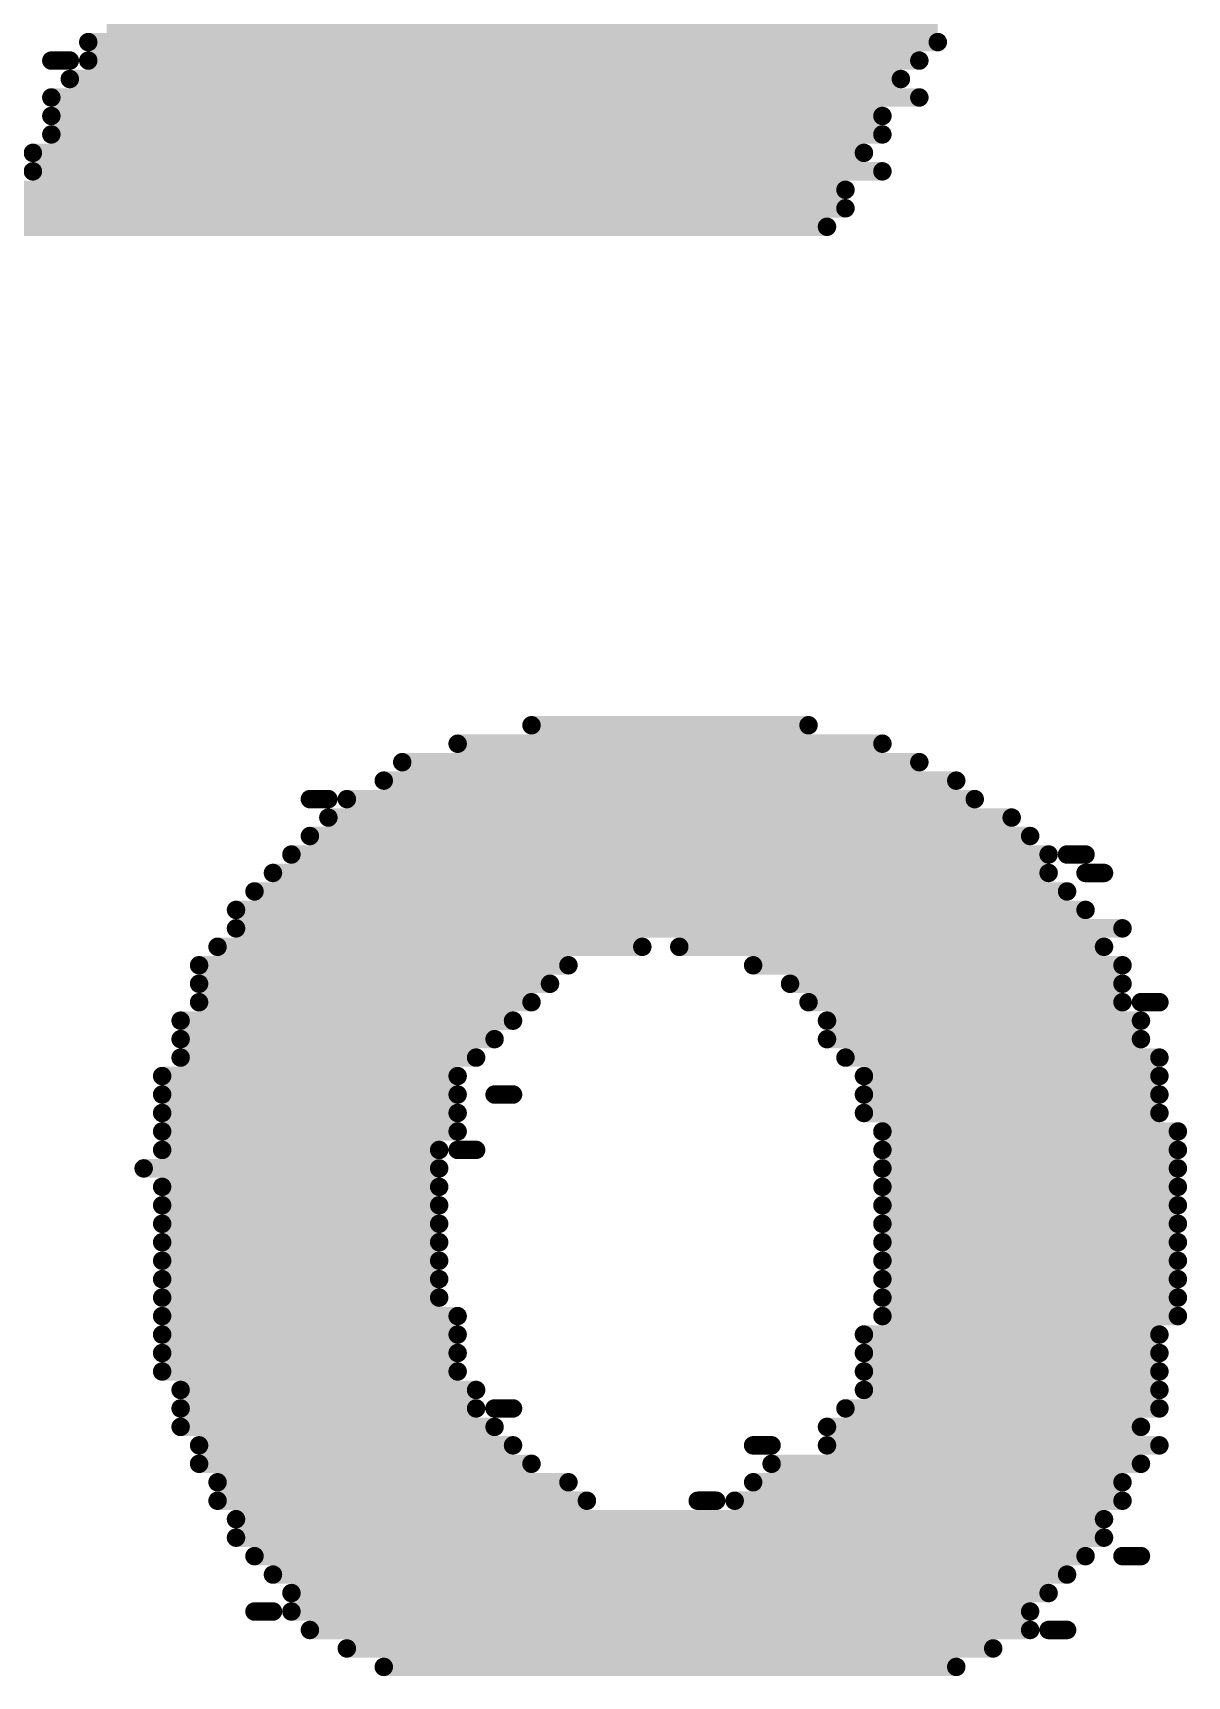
# Model space of a CAD drawing. Header units: inches. Extents: x -5 to 433, y -20 to 71.
# Drawn here: x 15.353 to 16.941, y 50.057 to 52.318 of the extents above; entities that cross this region are included whole.
import ezdxf

# ---------------------------------------------------------------- set-up
doc = ezdxf.new("R2010")
doc.units = ezdxf.units.IN
doc.layers.add('Bottom Overlay', color=54, linetype='Continuous')

msp = doc.modelspace()

# ---------------------------------------------------------------- linework, layer by layer
at = {"layer": 'Bottom Overlay'}
for points in [[(15.4546, 52.3304, 0.0254, 0.0254, 0), (16.5976, 52.3304, 0.0254, 0.0254, 0)], [(15.4292, 52.305, 0.0254, 0.0254, 0), (16.5976, 52.305, 0.0254, 0.0254, 0)], [(15.3784, 52.2796, 0.0254, 0.0254, 0), (15.4038, 52.2796, 0.0254, 0.0254, 0)], [(15.4292, 52.2796, 0.0254, 0.0254, 0), (16.5722, 52.2796, 0.0254, 0.0254, 0)], [(15.4038, 52.2542, 0.0254, 0.0254, 0), (16.5468, 52.2542, 0.0254, 0.0254, 0)], [(15.3784, 52.2288, 0.0254, 0.0254, 0), (16.5722, 52.2288, 0.0254, 0.0254, 0)], [(15.3784, 52.2034, 0.0254, 0.0254, 0), (16.5214, 52.2034, 0.0254, 0.0254, 0)], [(15.3784, 52.178, 0.0254, 0.0254, 0), (16.5214, 52.178, 0.0254, 0.0254, 0)], [(15.353, 52.1526, 0.0254, 0.0254, 0), (16.496, 52.1526, 0.0254, 0.0254, 0)], [(15.353, 52.1272, 0.0254, 0.0254, 0), (16.5214, 52.1272, 0.0254, 0.0254, 0)], [(15.3276, 52.1018, 0.0254, 0.0254, 0), (16.4706, 52.1018, 0.0254, 0.0254, 0)], [(15.3276, 52.0764, 0.0254, 0.0254, 0), (16.4706, 52.0764, 0.0254, 0.0254, 0)], [(15.3276, 52.051, 0.0254, 0.0254, 0), (16.4452, 52.051, 0.0254, 0.0254, 0)], [(16.0388, 51.3652, 0.0254, 0.0254, 0), (16.4198, 51.3652, 0.0254, 0.0254, 0)], [(15.9372, 51.3398, 0.0254, 0.0254, 0), (16.5214, 51.3398, 0.0254, 0.0254, 0)], [(15.861, 51.3144, 0.0254, 0.0254, 0), (16.5722, 51.3144, 0.0254, 0.0254, 0)], [(15.8356, 51.289, 0.0254, 0.0254, 0), (16.623, 51.289, 0.0254, 0.0254, 0)], [(15.734, 51.2636, 0.0254, 0.0254, 0), (15.7594, 51.2636, 0.0254, 0.0254, 0)], [(15.7848, 51.2636, 0.0254, 0.0254, 0), (16.6484, 51.2636, 0.0254, 0.0254, 0)], [(15.7594, 51.2382, 0.0254, 0.0254, 0), (16.6992, 51.2382, 0.0254, 0.0254, 0)], [(15.734, 51.2128, 0.0254, 0.0254, 0), (16.7246, 51.2128, 0.0254, 0.0254, 0)], [(15.7086, 51.1874, 0.0254, 0.0254, 0), (16.75, 51.1874, 0.0254, 0.0254, 0)], [(16.7754, 51.1874, 0.0254, 0.0254, 0), (16.8008, 51.1874, 0.0254, 0.0254, 0)], [(15.6832, 51.162, 0.0254, 0.0254, 0), (16.75, 51.162, 0.0254, 0.0254, 0)], [(16.8008, 51.162, 0.0254, 0.0254, 0), (16.8262, 51.162, 0.0254, 0.0254, 0)], [(15.6578, 51.1366, 0.0254, 0.0254, 0), (16.7754, 51.1366, 0.0254, 0.0254, 0)], [(15.6324, 51.1112, 0.0254, 0.0254, 0), (16.8008, 51.1112, 0.0254, 0.0254, 0)], [(15.6324, 51.0858, 0.0254, 0.0254, 0), (16.8516, 51.0858, 0.0254, 0.0254, 0)], [(15.607, 51.0604, 0.0254, 0.0254, 0), (16.1912, 51.0604, 0.0254, 0.0254, 0)], [(16.242, 51.0604, 0.0254, 0.0254, 0), (16.8262, 51.0604, 0.0254, 0.0254, 0)], [(15.5816, 51.035, 0.0254, 0.0254, 0), (16.0896, 51.035, 0.0254, 0.0254, 0)], [(16.3436, 51.035, 0.0254, 0.0254, 0), (16.8516, 51.035, 0.0254, 0.0254, 0)], [(15.5816, 51.0096, 0.0254, 0.0254, 0), (16.0642, 51.0096, 0.0254, 0.0254, 0)], [(16.3944, 51.0096, 0.0254, 0.0254, 0), (16.8516, 51.0096, 0.0254, 0.0254, 0)], [(15.5816, 50.9842, 0.0254, 0.0254, 0), (16.0388, 50.9842, 0.0254, 0.0254, 0)], [(16.4198, 50.9842, 0.0254, 0.0254, 0), (16.8516, 50.9842, 0.0254, 0.0254, 0)], [(16.877, 50.9842, 0.0254, 0.0254, 0), (16.9024, 50.9842, 0.0254, 0.0254, 0)], [(15.5562, 50.9588, 0.0254, 0.0254, 0), (16.0134, 50.9588, 0.0254, 0.0254, 0)], [(16.4452, 50.9588, 0.0254, 0.0254, 0), (16.877, 50.9588, 0.0254, 0.0254, 0)], [(15.5562, 50.9334, 0.0254, 0.0254, 0), (15.988, 50.9334, 0.0254, 0.0254, 0)], [(16.4452, 50.9334, 0.0254, 0.0254, 0), (16.877, 50.9334, 0.0254, 0.0254, 0)], [(15.5562, 50.908, 0.0254, 0.0254, 0), (15.9626, 50.908, 0.0254, 0.0254, 0)], [(16.4706, 50.908, 0.0254, 0.0254, 0), (16.9024, 50.908, 0.0254, 0.0254, 0)], [(15.5308, 50.8826, 0.0254, 0.0254, 0), (15.9372, 50.8826, 0.0254, 0.0254, 0)], [(16.496, 50.8826, 0.0254, 0.0254, 0), (16.9024, 50.8826, 0.0254, 0.0254, 0)], [(15.5308, 50.8572, 0.0254, 0.0254, 0), (15.9372, 50.8572, 0.0254, 0.0254, 0)], [(15.988, 50.8572, 0.0254, 0.0254, 0), (16.0134, 50.8572, 0.0254, 0.0254, 0)], [(16.496, 50.8572, 0.0254, 0.0254, 0), (16.9024, 50.8572, 0.0254, 0.0254, 0)], [(15.5308, 50.8318, 0.0254, 0.0254, 0), (15.9372, 50.8318, 0.0254, 0.0254, 0)], [(16.496, 50.8318, 0.0254, 0.0254, 0), (16.9024, 50.8318, 0.0254, 0.0254, 0)], [(15.5308, 50.8064, 0.0254, 0.0254, 0), (15.9372, 50.8064, 0.0254, 0.0254, 0)], [(16.5214, 50.8064, 0.0254, 0.0254, 0), (16.9278, 50.8064, 0.0254, 0.0254, 0)], [(15.5308, 50.781, 0.0254, 0.0254, 0), (15.9118, 50.781, 0.0254, 0.0254, 0)], [(15.9372, 50.781, 0.0254, 0.0254, 0), (15.9626, 50.781, 0.0254, 0.0254, 0)], [(16.5214, 50.781, 0.0254, 0.0254, 0), (16.9278, 50.781, 0.0254, 0.0254, 0)], [(15.5054, 50.7556, 0.0254, 0.0254, 0), (15.9118, 50.7556, 0.0254, 0.0254, 0)], [(16.5214, 50.7556, 0.0254, 0.0254, 0), (16.9278, 50.7556, 0.0254, 0.0254, 0)], [(15.5308, 50.7302, 0.0254, 0.0254, 0), (15.9118, 50.7302, 0.0254, 0.0254, 0)], [(16.5214, 50.7302, 0.0254, 0.0254, 0), (16.9278, 50.7302, 0.0254, 0.0254, 0)], [(15.5308, 50.7048, 0.0254, 0.0254, 0), (15.9118, 50.7048, 0.0254, 0.0254, 0)], [(16.5214, 50.7048, 0.0254, 0.0254, 0), (16.9278, 50.7048, 0.0254, 0.0254, 0)], [(15.5308, 50.6794, 0.0254, 0.0254, 0), (15.9118, 50.6794, 0.0254, 0.0254, 0)], [(16.5214, 50.6794, 0.0254, 0.0254, 0), (16.9278, 50.6794, 0.0254, 0.0254, 0)], [(15.5308, 50.654, 0.0254, 0.0254, 0), (15.9118, 50.654, 0.0254, 0.0254, 0)], [(16.5214, 50.654, 0.0254, 0.0254, 0), (16.9278, 50.654, 0.0254, 0.0254, 0)], [(15.5308, 50.6286, 0.0254, 0.0254, 0), (15.9118, 50.6286, 0.0254, 0.0254, 0)], [(16.5214, 50.6286, 0.0254, 0.0254, 0), (16.9278, 50.6286, 0.0254, 0.0254, 0)], [(15.5308, 50.6032, 0.0254, 0.0254, 0), (15.9118, 50.6032, 0.0254, 0.0254, 0)], [(16.5214, 50.6032, 0.0254, 0.0254, 0), (16.9278, 50.6032, 0.0254, 0.0254, 0)], [(15.5308, 50.5778, 0.0254, 0.0254, 0), (15.9118, 50.5778, 0.0254, 0.0254, 0)], [(16.5214, 50.5778, 0.0254, 0.0254, 0), (16.9278, 50.5778, 0.0254, 0.0254, 0)], [(15.5308, 50.5524, 0.0254, 0.0254, 0), (15.9372, 50.5524, 0.0254, 0.0254, 0)], [(16.5214, 50.5524, 0.0254, 0.0254, 0), (16.9278, 50.5524, 0.0254, 0.0254, 0)], [(15.5308, 50.527, 0.0254, 0.0254, 0), (15.9372, 50.527, 0.0254, 0.0254, 0)], [(16.496, 50.527, 0.0254, 0.0254, 0), (16.9024, 50.527, 0.0254, 0.0254, 0)], [(15.5308, 50.5016, 0.0254, 0.0254, 0), (15.9372, 50.5016, 0.0254, 0.0254, 0)], [(16.496, 50.5016, 0.0254, 0.0254, 0), (16.9024, 50.5016, 0.0254, 0.0254, 0)], [(15.5308, 50.4762, 0.0254, 0.0254, 0), (15.9372, 50.4762, 0.0254, 0.0254, 0)], [(16.496, 50.4762, 0.0254, 0.0254, 0), (16.9024, 50.4762, 0.0254, 0.0254, 0)], [(15.5562, 50.4508, 0.0254, 0.0254, 0), (15.9626, 50.4508, 0.0254, 0.0254, 0)], [(16.496, 50.4508, 0.0254, 0.0254, 0), (16.9024, 50.4508, 0.0254, 0.0254, 0)], [(15.5562, 50.4254, 0.0254, 0.0254, 0), (15.9626, 50.4254, 0.0254, 0.0254, 0)], [(15.988, 50.4254, 0.0254, 0.0254, 0), (16.0134, 50.4254, 0.0254, 0.0254, 0)], [(16.4706, 50.4254, 0.0254, 0.0254, 0), (16.9024, 50.4254, 0.0254, 0.0254, 0)], [(15.5562, 50.4, 0.0254, 0.0254, 0), (15.988, 50.4, 0.0254, 0.0254, 0)], [(16.4452, 50.4, 0.0254, 0.0254, 0), (16.877, 50.4, 0.0254, 0.0254, 0)], [(15.5816, 50.3746, 0.0254, 0.0254, 0), (16.0134, 50.3746, 0.0254, 0.0254, 0)], [(16.3436, 50.3746, 0.0254, 0.0254, 0), (16.369, 50.3746, 0.0254, 0.0254, 0)], [(16.4452, 50.3746, 0.0254, 0.0254, 0), (16.9024, 50.3746, 0.0254, 0.0254, 0)], [(15.5816, 50.3492, 0.0254, 0.0254, 0), (16.0388, 50.3492, 0.0254, 0.0254, 0)], [(16.369, 50.3492, 0.0254, 0.0254, 0), (16.877, 50.3492, 0.0254, 0.0254, 0)], [(15.607, 50.3238, 0.0254, 0.0254, 0), (16.0896, 50.3238, 0.0254, 0.0254, 0)], [(16.3436, 50.3238, 0.0254, 0.0254, 0), (16.8516, 50.3238, 0.0254, 0.0254, 0)], [(15.607, 50.2984, 0.0254, 0.0254, 0), (16.115, 50.2984, 0.0254, 0.0254, 0)], [(16.2674, 50.2984, 0.0254, 0.0254, 0), (16.2928, 50.2984, 0.0254, 0.0254, 0)], [(16.3182, 50.2984, 0.0254, 0.0254, 0), (16.8516, 50.2984, 0.0254, 0.0254, 0)], [(15.6324, 50.273, 0.0254, 0.0254, 0), (16.8262, 50.273, 0.0254, 0.0254, 0)], [(15.6324, 50.2476, 0.0254, 0.0254, 0), (16.8262, 50.2476, 0.0254, 0.0254, 0)], [(15.6578, 50.2222, 0.0254, 0.0254, 0), (16.8008, 50.2222, 0.0254, 0.0254, 0)], [(16.8516, 50.2222, 0.0254, 0.0254, 0), (16.877, 50.2222, 0.0254, 0.0254, 0)], [(15.6832, 50.1968, 0.0254, 0.0254, 0), (16.7754, 50.1968, 0.0254, 0.0254, 0)], [(15.7086, 50.1714, 0.0254, 0.0254, 0), (16.75, 50.1714, 0.0254, 0.0254, 0)], [(15.6578, 50.146, 0.0254, 0.0254, 0), (15.6832, 50.146, 0.0254, 0.0254, 0)], [(15.7086, 50.146, 0.0254, 0.0254, 0), (16.7246, 50.146, 0.0254, 0.0254, 0)], [(15.734, 50.1206, 0.0254, 0.0254, 0), (16.7246, 50.1206, 0.0254, 0.0254, 0)], [(16.75, 50.1206, 0.0254, 0.0254, 0), (16.7754, 50.1206, 0.0254, 0.0254, 0)], [(15.7848, 50.0952, 0.0254, 0.0254, 0), (16.6738, 50.0952, 0.0254, 0.0254, 0)], [(15.8356, 50.0698, 0.0254, 0.0254, 0), (16.623, 50.0698, 0.0254, 0.0254, 0)]]:
    msp.add_lwpolyline(points, format="xyseb", dxfattribs=at)
for points in [[(15.4229, 52.305, 0.0127, 0.0127, 1), (15.4356, 52.305, 0.0127, 0.0127, 1)], [(16.5913, 52.305, 0.0127, 0.0127, 1), (16.604, 52.305, 0.0127, 0.0127, 1)], [(15.3721, 52.2796, 0.0127, 0.0127, 1), (15.3848, 52.2796, 0.0127, 0.0127, 1)], [(15.3975, 52.2796, 0.0127, 0.0127, 1), (15.4102, 52.2796, 0.0127, 0.0127, 1)], [(15.4229, 52.2796, 0.0127, 0.0127, 1), (15.4356, 52.2796, 0.0127, 0.0127, 1)], [(16.5659, 52.2796, 0.0127, 0.0127, 1), (16.5786, 52.2796, 0.0127, 0.0127, 1)], [(15.3975, 52.2542, 0.0127, 0.0127, 1), (15.4102, 52.2542, 0.0127, 0.0127, 1)], [(16.5405, 52.2542, 0.0127, 0.0127, 1), (16.5532, 52.2542, 0.0127, 0.0127, 1)], [(15.3721, 52.2288, 0.0127, 0.0127, 1), (15.3848, 52.2288, 0.0127, 0.0127, 1)], [(16.5659, 52.2288, 0.0127, 0.0127, 1), (16.5786, 52.2288, 0.0127, 0.0127, 1)], [(15.3721, 52.2034, 0.0127, 0.0127, 1), (15.3848, 52.2034, 0.0127, 0.0127, 1)], [(16.5151, 52.2034, 0.0127, 0.0127, 1), (16.5278, 52.2034, 0.0127, 0.0127, 1)], [(15.3721, 52.178, 0.0127, 0.0127, 1), (15.3848, 52.178, 0.0127, 0.0127, 1)], [(16.5151, 52.178, 0.0127, 0.0127, 1), (16.5278, 52.178, 0.0127, 0.0127, 1)], [(15.3467, 52.1526, 0.0127, 0.0127, 1), (15.3594, 52.1526, 0.0127, 0.0127, 1)], [(16.4897, 52.1526, 0.0127, 0.0127, 1), (16.5024, 52.1526, 0.0127, 0.0127, 1)], [(15.3467, 52.1272, 0.0127, 0.0127, 1), (15.3594, 52.1272, 0.0127, 0.0127, 1)], [(16.5151, 52.1272, 0.0127, 0.0127, 1), (16.5278, 52.1272, 0.0127, 0.0127, 1)], [(16.4643, 52.1018, 0.0127, 0.0127, 1), (16.477, 52.1018, 0.0127, 0.0127, 1)], [(16.4643, 52.0764, 0.0127, 0.0127, 1), (16.477, 52.0764, 0.0127, 0.0127, 1)], [(16.4389, 52.051, 0.0127, 0.0127, 1), (16.4516, 52.051, 0.0127, 0.0127, 1)], [(16.0325, 51.3652, 0.0127, 0.0127, 1), (16.0452, 51.3652, 0.0127, 0.0127, 1)], [(16.4135, 51.3652, 0.0127, 0.0127, 1), (16.4262, 51.3652, 0.0127, 0.0127, 1)], [(15.9309, 51.3398, 0.0127, 0.0127, 1), (15.9436, 51.3398, 0.0127, 0.0127, 1)], [(16.5151, 51.3398, 0.0127, 0.0127, 1), (16.5278, 51.3398, 0.0127, 0.0127, 1)], [(15.8547, 51.3144, 0.0127, 0.0127, 1), (15.8674, 51.3144, 0.0127, 0.0127, 1)], [(16.5659, 51.3144, 0.0127, 0.0127, 1), (16.5786, 51.3144, 0.0127, 0.0127, 1)], [(15.8293, 51.289, 0.0127, 0.0127, 1), (15.842, 51.289, 0.0127, 0.0127, 1)], [(16.6167, 51.289, 0.0127, 0.0127, 1), (16.6294, 51.289, 0.0127, 0.0127, 1)], [(15.7277, 51.2636, 0.0127, 0.0127, 1), (15.7404, 51.2636, 0.0127, 0.0127, 1)], [(15.7531, 51.2636, 0.0127, 0.0127, 1), (15.7658, 51.2636, 0.0127, 0.0127, 1)], [(15.7785, 51.2636, 0.0127, 0.0127, 1), (15.7912, 51.2636, 0.0127, 0.0127, 1)], [(16.6421, 51.2636, 0.0127, 0.0127, 1), (16.6548, 51.2636, 0.0127, 0.0127, 1)], [(15.7531, 51.2382, 0.0127, 0.0127, 1), (15.7658, 51.2382, 0.0127, 0.0127, 1)], [(16.6929, 51.2382, 0.0127, 0.0127, 1), (16.7056, 51.2382, 0.0127, 0.0127, 1)], [(15.7277, 51.2128, 0.0127, 0.0127, 1), (15.7404, 51.2128, 0.0127, 0.0127, 1)], [(16.7183, 51.2128, 0.0127, 0.0127, 1), (16.731, 51.2128, 0.0127, 0.0127, 1)], [(15.7023, 51.1874, 0.0127, 0.0127, 1), (15.715, 51.1874, 0.0127, 0.0127, 1)], [(16.7437, 51.1874, 0.0127, 0.0127, 1), (16.7564, 51.1874, 0.0127, 0.0127, 1)], [(16.7691, 51.1874, 0.0127, 0.0127, 1), (16.7818, 51.1874, 0.0127, 0.0127, 1)], [(16.7945, 51.1874, 0.0127, 0.0127, 1), (16.8072, 51.1874, 0.0127, 0.0127, 1)], [(15.6769, 51.162, 0.0127, 0.0127, 1), (15.6896, 51.162, 0.0127, 0.0127, 1)], [(16.7437, 51.162, 0.0127, 0.0127, 1), (16.7564, 51.162, 0.0127, 0.0127, 1)], [(16.7945, 51.162, 0.0127, 0.0127, 1), (16.8072, 51.162, 0.0127, 0.0127, 1)], [(16.8199, 51.162, 0.0127, 0.0127, 1), (16.8326, 51.162, 0.0127, 0.0127, 1)], [(15.6515, 51.1366, 0.0127, 0.0127, 1), (15.6642, 51.1366, 0.0127, 0.0127, 1)], [(16.7691, 51.1366, 0.0127, 0.0127, 1), (16.7818, 51.1366, 0.0127, 0.0127, 1)], [(15.6261, 51.1112, 0.0127, 0.0127, 1), (15.6388, 51.1112, 0.0127, 0.0127, 1)], [(16.7945, 51.1112, 0.0127, 0.0127, 1), (16.8072, 51.1112, 0.0127, 0.0127, 1)], [(15.6261, 51.0858, 0.0127, 0.0127, 1), (15.6388, 51.0858, 0.0127, 0.0127, 1)], [(16.8453, 51.0858, 0.0127, 0.0127, 1), (16.858, 51.0858, 0.0127, 0.0127, 1)], [(15.6007, 51.0604, 0.0127, 0.0127, 1), (15.6134, 51.0604, 0.0127, 0.0127, 1)], [(16.1849, 51.0604, 0.0127, 0.0127, 1), (16.1976, 51.0604, 0.0127, 0.0127, 1)], [(16.2357, 51.0604, 0.0127, 0.0127, 1), (16.2484, 51.0604, 0.0127, 0.0127, 1)], [(16.8199, 51.0604, 0.0127, 0.0127, 1), (16.8326, 51.0604, 0.0127, 0.0127, 1)], [(15.5753, 51.035, 0.0127, 0.0127, 1), (15.588, 51.035, 0.0127, 0.0127, 1)], [(16.0833, 51.035, 0.0127, 0.0127, 1), (16.096, 51.035, 0.0127, 0.0127, 1)], [(16.3373, 51.035, 0.0127, 0.0127, 1), (16.35, 51.035, 0.0127, 0.0127, 1)], [(16.8453, 51.035, 0.0127, 0.0127, 1), (16.858, 51.035, 0.0127, 0.0127, 1)], [(15.5753, 51.0096, 0.0127, 0.0127, 1), (15.588, 51.0096, 0.0127, 0.0127, 1)], [(16.0579, 51.0096, 0.0127, 0.0127, 1), (16.0706, 51.0096, 0.0127, 0.0127, 1)], [(16.3881, 51.0096, 0.0127, 0.0127, 1), (16.4008, 51.0096, 0.0127, 0.0127, 1)], [(16.8453, 51.0096, 0.0127, 0.0127, 1), (16.858, 51.0096, 0.0127, 0.0127, 1)], [(15.5753, 50.9842, 0.0127, 0.0127, 1), (15.588, 50.9842, 0.0127, 0.0127, 1)], [(16.0325, 50.9842, 0.0127, 0.0127, 1), (16.0452, 50.9842, 0.0127, 0.0127, 1)], [(16.4135, 50.9842, 0.0127, 0.0127, 1), (16.4262, 50.9842, 0.0127, 0.0127, 1)], [(16.8453, 50.9842, 0.0127, 0.0127, 1), (16.858, 50.9842, 0.0127, 0.0127, 1)], [(16.8707, 50.9842, 0.0127, 0.0127, 1), (16.8834, 50.9842, 0.0127, 0.0127, 1)], [(16.8961, 50.9842, 0.0127, 0.0127, 1), (16.9088, 50.9842, 0.0127, 0.0127, 1)], [(15.5499, 50.9588, 0.0127, 0.0127, 1), (15.5626, 50.9588, 0.0127, 0.0127, 1)], [(16.0071, 50.9588, 0.0127, 0.0127, 1), (16.0198, 50.9588, 0.0127, 0.0127, 1)], [(16.4389, 50.9588, 0.0127, 0.0127, 1), (16.4516, 50.9588, 0.0127, 0.0127, 1)], [(16.8707, 50.9588, 0.0127, 0.0127, 1), (16.8834, 50.9588, 0.0127, 0.0127, 1)], [(15.5499, 50.9334, 0.0127, 0.0127, 1), (15.5626, 50.9334, 0.0127, 0.0127, 1)], [(15.9817, 50.9334, 0.0127, 0.0127, 1), (15.9944, 50.9334, 0.0127, 0.0127, 1)], [(16.4389, 50.9334, 0.0127, 0.0127, 1), (16.4516, 50.9334, 0.0127, 0.0127, 1)], [(16.8707, 50.9334, 0.0127, 0.0127, 1), (16.8834, 50.9334, 0.0127, 0.0127, 1)], [(15.5499, 50.908, 0.0127, 0.0127, 1), (15.5626, 50.908, 0.0127, 0.0127, 1)], [(15.9563, 50.908, 0.0127, 0.0127, 1), (15.969, 50.908, 0.0127, 0.0127, 1)], [(16.4643, 50.908, 0.0127, 0.0127, 1), (16.477, 50.908, 0.0127, 0.0127, 1)], [(16.8961, 50.908, 0.0127, 0.0127, 1), (16.9088, 50.908, 0.0127, 0.0127, 1)], [(15.5245, 50.8826, 0.0127, 0.0127, 1), (15.5372, 50.8826, 0.0127, 0.0127, 1)], [(15.9309, 50.8826, 0.0127, 0.0127, 1), (15.9436, 50.8826, 0.0127, 0.0127, 1)], [(16.4897, 50.8826, 0.0127, 0.0127, 1), (16.5024, 50.8826, 0.0127, 0.0127, 1)], [(16.8961, 50.8826, 0.0127, 0.0127, 1), (16.9088, 50.8826, 0.0127, 0.0127, 1)], [(15.5245, 50.8572, 0.0127, 0.0127, 1), (15.5372, 50.8572, 0.0127, 0.0127, 1)], [(15.9309, 50.8572, 0.0127, 0.0127, 1), (15.9436, 50.8572, 0.0127, 0.0127, 1)], [(15.9817, 50.8572, 0.0127, 0.0127, 1), (15.9944, 50.8572, 0.0127, 0.0127, 1)], [(16.0071, 50.8572, 0.0127, 0.0127, 1), (16.0198, 50.8572, 0.0127, 0.0127, 1)], [(16.4897, 50.8572, 0.0127, 0.0127, 1), (16.5024, 50.8572, 0.0127, 0.0127, 1)], [(16.8961, 50.8572, 0.0127, 0.0127, 1), (16.9088, 50.8572, 0.0127, 0.0127, 1)], [(15.5245, 50.8318, 0.0127, 0.0127, 1), (15.5372, 50.8318, 0.0127, 0.0127, 1)], [(15.9309, 50.8318, 0.0127, 0.0127, 1), (15.9436, 50.8318, 0.0127, 0.0127, 1)], [(16.4897, 50.8318, 0.0127, 0.0127, 1), (16.5024, 50.8318, 0.0127, 0.0127, 1)], [(16.8961, 50.8318, 0.0127, 0.0127, 1), (16.9088, 50.8318, 0.0127, 0.0127, 1)], [(15.5245, 50.8064, 0.0127, 0.0127, 1), (15.5372, 50.8064, 0.0127, 0.0127, 1)], [(15.9309, 50.8064, 0.0127, 0.0127, 1), (15.9436, 50.8064, 0.0127, 0.0127, 1)], [(16.5151, 50.8064, 0.0127, 0.0127, 1), (16.5278, 50.8064, 0.0127, 0.0127, 1)], [(16.9215, 50.8064, 0.0127, 0.0127, 1), (16.9342, 50.8064, 0.0127, 0.0127, 1)], [(15.5245, 50.781, 0.0127, 0.0127, 1), (15.5372, 50.781, 0.0127, 0.0127, 1)], [(15.9055, 50.781, 0.0127, 0.0127, 1), (15.9182, 50.781, 0.0127, 0.0127, 1)], [(15.9309, 50.781, 0.0127, 0.0127, 1), (15.9436, 50.781, 0.0127, 0.0127, 1)], [(15.9563, 50.781, 0.0127, 0.0127, 1), (15.969, 50.781, 0.0127, 0.0127, 1)], [(16.5151, 50.781, 0.0127, 0.0127, 1), (16.5278, 50.781, 0.0127, 0.0127, 1)], [(16.9215, 50.781, 0.0127, 0.0127, 1), (16.9342, 50.781, 0.0127, 0.0127, 1)], [(15.4991, 50.7556, 0.0127, 0.0127, 1), (15.5118, 50.7556, 0.0127, 0.0127, 1)], [(15.9055, 50.7556, 0.0127, 0.0127, 1), (15.9182, 50.7556, 0.0127, 0.0127, 1)], [(16.5151, 50.7556, 0.0127, 0.0127, 1), (16.5278, 50.7556, 0.0127, 0.0127, 1)], [(16.9215, 50.7556, 0.0127, 0.0127, 1), (16.9342, 50.7556, 0.0127, 0.0127, 1)], [(15.5245, 50.7302, 0.0127, 0.0127, 1), (15.5372, 50.7302, 0.0127, 0.0127, 1)], [(15.9055, 50.7302, 0.0127, 0.0127, 1), (15.9182, 50.7302, 0.0127, 0.0127, 1)], [(16.5151, 50.7302, 0.0127, 0.0127, 1), (16.5278, 50.7302, 0.0127, 0.0127, 1)], [(16.9215, 50.7302, 0.0127, 0.0127, 1), (16.9342, 50.7302, 0.0127, 0.0127, 1)], [(15.5245, 50.7048, 0.0127, 0.0127, 1), (15.5372, 50.7048, 0.0127, 0.0127, 1)], [(15.9055, 50.7048, 0.0127, 0.0127, 1), (15.9182, 50.7048, 0.0127, 0.0127, 1)], [(16.5151, 50.7048, 0.0127, 0.0127, 1), (16.5278, 50.7048, 0.0127, 0.0127, 1)], [(16.9215, 50.7048, 0.0127, 0.0127, 1), (16.9342, 50.7048, 0.0127, 0.0127, 1)], [(15.5245, 50.6794, 0.0127, 0.0127, 1), (15.5372, 50.6794, 0.0127, 0.0127, 1)], [(15.9055, 50.6794, 0.0127, 0.0127, 1), (15.9182, 50.6794, 0.0127, 0.0127, 1)], [(16.5151, 50.6794, 0.0127, 0.0127, 1), (16.5278, 50.6794, 0.0127, 0.0127, 1)], [(16.9215, 50.6794, 0.0127, 0.0127, 1), (16.9342, 50.6794, 0.0127, 0.0127, 1)], [(15.5245, 50.654, 0.0127, 0.0127, 1), (15.5372, 50.654, 0.0127, 0.0127, 1)], [(15.9055, 50.654, 0.0127, 0.0127, 1), (15.9182, 50.654, 0.0127, 0.0127, 1)], [(16.5151, 50.654, 0.0127, 0.0127, 1), (16.5278, 50.654, 0.0127, 0.0127, 1)], [(16.9215, 50.654, 0.0127, 0.0127, 1), (16.9342, 50.654, 0.0127, 0.0127, 1)], [(15.5245, 50.6286, 0.0127, 0.0127, 1), (15.5372, 50.6286, 0.0127, 0.0127, 1)], [(15.9055, 50.6286, 0.0127, 0.0127, 1), (15.9182, 50.6286, 0.0127, 0.0127, 1)], [(16.5151, 50.6286, 0.0127, 0.0127, 1), (16.5278, 50.6286, 0.0127, 0.0127, 1)], [(16.9215, 50.6286, 0.0127, 0.0127, 1), (16.9342, 50.6286, 0.0127, 0.0127, 1)], [(15.5245, 50.6032, 0.0127, 0.0127, 1), (15.5372, 50.6032, 0.0127, 0.0127, 1)], [(15.9055, 50.6032, 0.0127, 0.0127, 1), (15.9182, 50.6032, 0.0127, 0.0127, 1)], [(16.5151, 50.6032, 0.0127, 0.0127, 1), (16.5278, 50.6032, 0.0127, 0.0127, 1)], [(16.9215, 50.6032, 0.0127, 0.0127, 1), (16.9342, 50.6032, 0.0127, 0.0127, 1)], [(15.5245, 50.5778, 0.0127, 0.0127, 1), (15.5372, 50.5778, 0.0127, 0.0127, 1)], [(15.9055, 50.5778, 0.0127, 0.0127, 1), (15.9182, 50.5778, 0.0127, 0.0127, 1)], [(16.5151, 50.5778, 0.0127, 0.0127, 1), (16.5278, 50.5778, 0.0127, 0.0127, 1)], [(16.9215, 50.5778, 0.0127, 0.0127, 1), (16.9342, 50.5778, 0.0127, 0.0127, 1)], [(15.5245, 50.5524, 0.0127, 0.0127, 1), (15.5372, 50.5524, 0.0127, 0.0127, 1)], [(15.9309, 50.5524, 0.0127, 0.0127, 1), (15.9436, 50.5524, 0.0127, 0.0127, 1)], [(16.5151, 50.5524, 0.0127, 0.0127, 1), (16.5278, 50.5524, 0.0127, 0.0127, 1)], [(16.9215, 50.5524, 0.0127, 0.0127, 1), (16.9342, 50.5524, 0.0127, 0.0127, 1)], [(15.5245, 50.527, 0.0127, 0.0127, 1), (15.5372, 50.527, 0.0127, 0.0127, 1)], [(15.9309, 50.527, 0.0127, 0.0127, 1), (15.9436, 50.527, 0.0127, 0.0127, 1)], [(16.4897, 50.527, 0.0127, 0.0127, 1), (16.5024, 50.527, 0.0127, 0.0127, 1)], [(16.8961, 50.527, 0.0127, 0.0127, 1), (16.9088, 50.527, 0.0127, 0.0127, 1)], [(15.5245, 50.5016, 0.0127, 0.0127, 1), (15.5372, 50.5016, 0.0127, 0.0127, 1)], [(15.9309, 50.5016, 0.0127, 0.0127, 1), (15.9436, 50.5016, 0.0127, 0.0127, 1)], [(16.4897, 50.5016, 0.0127, 0.0127, 1), (16.5024, 50.5016, 0.0127, 0.0127, 1)], [(16.8961, 50.5016, 0.0127, 0.0127, 1), (16.9088, 50.5016, 0.0127, 0.0127, 1)], [(15.5245, 50.4762, 0.0127, 0.0127, 1), (15.5372, 50.4762, 0.0127, 0.0127, 1)], [(15.9309, 50.4762, 0.0127, 0.0127, 1), (15.9436, 50.4762, 0.0127, 0.0127, 1)], [(16.4897, 50.4762, 0.0127, 0.0127, 1), (16.5024, 50.4762, 0.0127, 0.0127, 1)], [(16.8961, 50.4762, 0.0127, 0.0127, 1), (16.9088, 50.4762, 0.0127, 0.0127, 1)], [(15.5499, 50.4508, 0.0127, 0.0127, 1), (15.5626, 50.4508, 0.0127, 0.0127, 1)], [(15.9563, 50.4508, 0.0127, 0.0127, 1), (15.969, 50.4508, 0.0127, 0.0127, 1)], [(16.4897, 50.4508, 0.0127, 0.0127, 1), (16.5024, 50.4508, 0.0127, 0.0127, 1)], [(16.8961, 50.4508, 0.0127, 0.0127, 1), (16.9088, 50.4508, 0.0127, 0.0127, 1)], [(15.5499, 50.4254, 0.0127, 0.0127, 1), (15.5626, 50.4254, 0.0127, 0.0127, 1)], [(15.9563, 50.4254, 0.0127, 0.0127, 1), (15.969, 50.4254, 0.0127, 0.0127, 1)], [(15.9817, 50.4254, 0.0127, 0.0127, 1), (15.9944, 50.4254, 0.0127, 0.0127, 1)], [(16.0071, 50.4254, 0.0127, 0.0127, 1), (16.0198, 50.4254, 0.0127, 0.0127, 1)], [(16.4643, 50.4254, 0.0127, 0.0127, 1), (16.477, 50.4254, 0.0127, 0.0127, 1)], [(16.8961, 50.4254, 0.0127, 0.0127, 1), (16.9088, 50.4254, 0.0127, 0.0127, 1)], [(15.5499, 50.4, 0.0127, 0.0127, 1), (15.5626, 50.4, 0.0127, 0.0127, 1)], [(15.9817, 50.4, 0.0127, 0.0127, 1), (15.9944, 50.4, 0.0127, 0.0127, 1)], [(16.4389, 50.4, 0.0127, 0.0127, 1), (16.4516, 50.4, 0.0127, 0.0127, 1)], [(16.8707, 50.4, 0.0127, 0.0127, 1), (16.8834, 50.4, 0.0127, 0.0127, 1)], [(15.5753, 50.3746, 0.0127, 0.0127, 1), (15.588, 50.3746, 0.0127, 0.0127, 1)], [(16.0071, 50.3746, 0.0127, 0.0127, 1), (16.0198, 50.3746, 0.0127, 0.0127, 1)], [(16.3373, 50.3746, 0.0127, 0.0127, 1), (16.35, 50.3746, 0.0127, 0.0127, 1)], [(16.3627, 50.3746, 0.0127, 0.0127, 1), (16.3754, 50.3746, 0.0127, 0.0127, 1)], [(16.4389, 50.3746, 0.0127, 0.0127, 1), (16.4516, 50.3746, 0.0127, 0.0127, 1)], [(16.8961, 50.3746, 0.0127, 0.0127, 1), (16.9088, 50.3746, 0.0127, 0.0127, 1)], [(15.5753, 50.3492, 0.0127, 0.0127, 1), (15.588, 50.3492, 0.0127, 0.0127, 1)], [(16.0325, 50.3492, 0.0127, 0.0127, 1), (16.0452, 50.3492, 0.0127, 0.0127, 1)], [(16.3627, 50.3492, 0.0127, 0.0127, 1), (16.3754, 50.3492, 0.0127, 0.0127, 1)], [(16.8707, 50.3492, 0.0127, 0.0127, 1), (16.8834, 50.3492, 0.0127, 0.0127, 1)], [(15.6007, 50.3238, 0.0127, 0.0127, 1), (15.6134, 50.3238, 0.0127, 0.0127, 1)], [(16.0833, 50.3238, 0.0127, 0.0127, 1), (16.096, 50.3238, 0.0127, 0.0127, 1)], [(16.3373, 50.3238, 0.0127, 0.0127, 1), (16.35, 50.3238, 0.0127, 0.0127, 1)], [(16.8453, 50.3238, 0.0127, 0.0127, 1), (16.858, 50.3238, 0.0127, 0.0127, 1)], [(15.6007, 50.2984, 0.0127, 0.0127, 1), (15.6134, 50.2984, 0.0127, 0.0127, 1)], [(16.1087, 50.2984, 0.0127, 0.0127, 1), (16.1214, 50.2984, 0.0127, 0.0127, 1)], [(16.2611, 50.2984, 0.0127, 0.0127, 1), (16.2738, 50.2984, 0.0127, 0.0127, 1)], [(16.2865, 50.2984, 0.0127, 0.0127, 1), (16.2992, 50.2984, 0.0127, 0.0127, 1)], [(16.3119, 50.2984, 0.0127, 0.0127, 1), (16.3246, 50.2984, 0.0127, 0.0127, 1)], [(16.8453, 50.2984, 0.0127, 0.0127, 1), (16.858, 50.2984, 0.0127, 0.0127, 1)], [(15.6261, 50.273, 0.0127, 0.0127, 1), (15.6388, 50.273, 0.0127, 0.0127, 1)], [(16.8199, 50.273, 0.0127, 0.0127, 1), (16.8326, 50.273, 0.0127, 0.0127, 1)], [(15.6261, 50.2476, 0.0127, 0.0127, 1), (15.6388, 50.2476, 0.0127, 0.0127, 1)], [(16.8199, 50.2476, 0.0127, 0.0127, 1), (16.8326, 50.2476, 0.0127, 0.0127, 1)], [(15.6515, 50.2222, 0.0127, 0.0127, 1), (15.6642, 50.2222, 0.0127, 0.0127, 1)], [(16.7945, 50.2222, 0.0127, 0.0127, 1), (16.8072, 50.2222, 0.0127, 0.0127, 1)], [(16.8453, 50.2222, 0.0127, 0.0127, 1), (16.858, 50.2222, 0.0127, 0.0127, 1)], [(16.8707, 50.2222, 0.0127, 0.0127, 1), (16.8834, 50.2222, 0.0127, 0.0127, 1)], [(15.6769, 50.1968, 0.0127, 0.0127, 1), (15.6896, 50.1968, 0.0127, 0.0127, 1)], [(16.7691, 50.1968, 0.0127, 0.0127, 1), (16.7818, 50.1968, 0.0127, 0.0127, 1)], [(15.7023, 50.1714, 0.0127, 0.0127, 1), (15.715, 50.1714, 0.0127, 0.0127, 1)], [(16.7437, 50.1714, 0.0127, 0.0127, 1), (16.7564, 50.1714, 0.0127, 0.0127, 1)], [(15.6515, 50.146, 0.0127, 0.0127, 1), (15.6642, 50.146, 0.0127, 0.0127, 1)], [(15.6769, 50.146, 0.0127, 0.0127, 1), (15.6896, 50.146, 0.0127, 0.0127, 1)], [(15.7023, 50.146, 0.0127, 0.0127, 1), (15.715, 50.146, 0.0127, 0.0127, 1)], [(16.7183, 50.146, 0.0127, 0.0127, 1), (16.731, 50.146, 0.0127, 0.0127, 1)], [(15.7277, 50.1206, 0.0127, 0.0127, 1), (15.7404, 50.1206, 0.0127, 0.0127, 1)], [(16.7183, 50.1206, 0.0127, 0.0127, 1), (16.731, 50.1206, 0.0127, 0.0127, 1)], [(16.7437, 50.1206, 0.0127, 0.0127, 1), (16.7564, 50.1206, 0.0127, 0.0127, 1)], [(16.7691, 50.1206, 0.0127, 0.0127, 1), (16.7818, 50.1206, 0.0127, 0.0127, 1)], [(15.7785, 50.0952, 0.0127, 0.0127, 1), (15.7912, 50.0952, 0.0127, 0.0127, 1)], [(16.6675, 50.0952, 0.0127, 0.0127, 1), (16.6802, 50.0952, 0.0127, 0.0127, 1)], [(15.8293, 50.0698, 0.0127, 0.0127, 1), (15.842, 50.0698, 0.0127, 0.0127, 1)], [(16.6167, 50.0698, 0.0127, 0.0127, 1), (16.6294, 50.0698, 0.0127, 0.0127, 1)]]:
    msp.add_lwpolyline(points, format="xyseb", close=True, dxfattribs=at)

doc.saveas('drawing.dxf')
